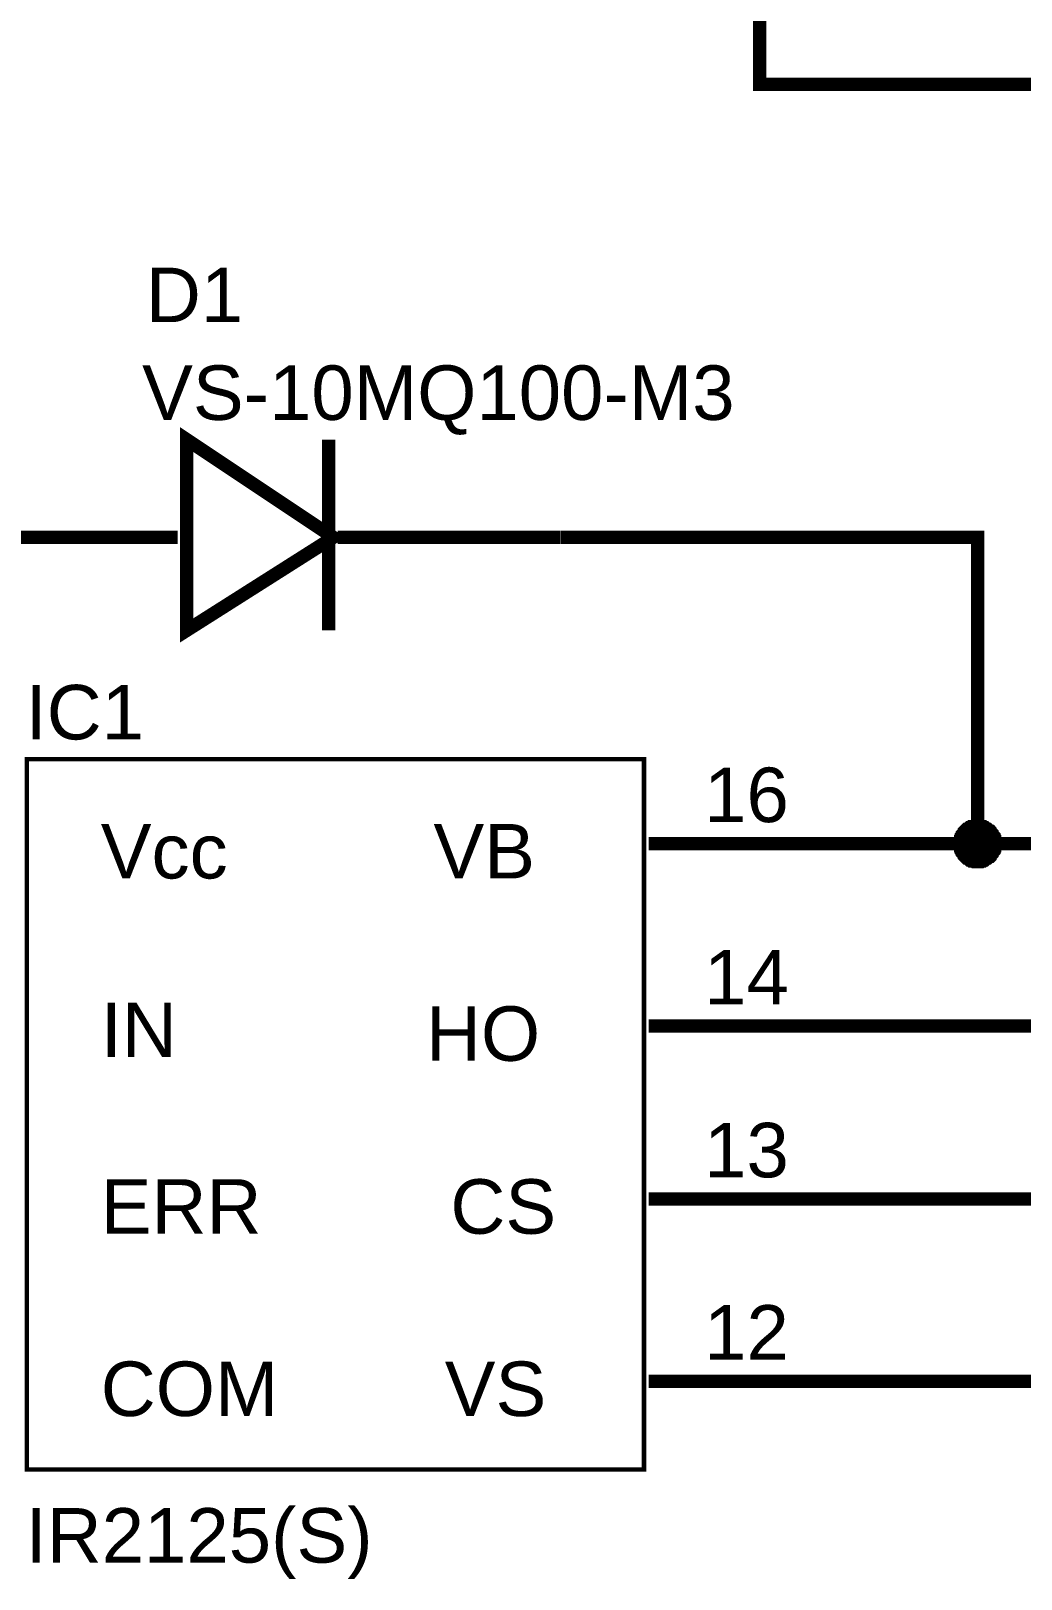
# Model space of a CAD drawing. Header units: millimetres. Extents: x 0 to 594, y 0 to 420.
# Drawn here: x 328.17 to 350.47, y 299.23 to 334.1 of the extents above; entities that cross this region are included whole.
import ezdxf

# ---------------------------------------------------------------- set-up
doc = ezdxf.new("R2010")
doc.units = ezdxf.units.MM
doc.layers.add('Sheet', color=255, linetype='Continuous')
doc.styles.get("Standard").update_dxf_attribs({"font": 'arial.ttf'})

msp = doc.modelspace()

# ---------------------------------------------------------------- linework, layer by layer
at = {"layer": 'Sheet', "color": 0}
for points, const_width in [([(347.079, 303.686), (420.291, 303.686), (420.291, 368.288), (420.291, 368.288), (436.081, 368.288), (436.081, 343.099)], 0.3), ([(347.079, 315.794), (349.491, 315.794), (389.686, 315.794), (399.972, 315.794), (399.972, 338.993)], 0.3), ([(366.318, 336.516), (366.318, 332.897), (366.276, 332.897), (344.581, 332.897), (344.581, 334.887)], 0.3), ([(347.079, 307.793), (373.091, 307.793), (410.788, 307.793), (410.788, 335.183)], 0.3), ([(366.276, 332.897), (366.276, 311.687), (347.079, 311.687)], 0.3), ([(334.876, 324.896), (334.876, 320.599)], 0.3), ([(331.479, 322.694), (326.484, 322.694)], 0.3), ([(335.077, 322.694), (340.083, 322.694)], 0.3), ([(340.094, 322.694), (349.491, 322.694), (349.491, 315.794)], 0.3), ([(348.983, 315.794), (348.983, 315.815), (348.983, 315.836), (348.983, 315.878), (348.983, 315.9), (349.005, 315.921), (349.005, 315.942), (349.005, 315.963), (349.026, 315.984), (349.026, 316.005), (349.047, 316.027), (349.047, 316.048), (349.068, 316.069), (349.089, 316.09), (349.089, 316.111), (349.11, 316.132), (349.132, 316.154), (349.153, 316.175), (349.153, 316.175), (349.174, 316.196), (349.195, 316.217), (349.216, 316.217), (349.237, 316.238), (349.259, 316.259), (349.28, 316.259), (349.301, 316.281), (349.343, 316.281), (349.364, 316.281), (349.386, 316.302), (349.407, 316.302), (349.428, 316.302), (349.47, 316.302), (349.491, 316.302)], 0.0991), ([(348.983, 315.794), (348.983, 315.815), (348.983, 315.836), (348.983, 315.878), (348.983, 315.9), (349.005, 315.921), (349.005, 315.942), (349.005, 315.963), (349.026, 315.984), (349.026, 316.005), (349.047, 316.027), (349.047, 316.048), (349.068, 316.069), (349.089, 316.09), (349.089, 316.111), (349.11, 316.132), (349.132, 316.154), (349.153, 316.175), (349.153, 316.175), (349.174, 316.196), (349.195, 316.217), (349.216, 316.217), (349.237, 316.238), (349.259, 316.259), (349.28, 316.259), (349.301, 316.281), (349.343, 316.281), (349.364, 316.281), (349.386, 316.302), (349.407, 316.302), (349.428, 316.302), (349.47, 316.302), (349.491, 316.302)], 0.0991), ([(348.983, 315.794), (348.983, 315.815), (348.983, 315.836), (348.983, 315.878), (348.983, 315.9), (349.005, 315.921), (349.005, 315.942), (349.005, 315.963), (349.026, 315.984), (349.026, 316.005), (349.047, 316.027), (349.047, 316.048), (349.068, 316.069), (349.089, 316.09), (349.089, 316.111), (349.11, 316.132), (349.132, 316.154), (349.153, 316.175), (349.153, 316.175), (349.174, 316.196), (349.195, 316.217), (349.216, 316.217), (349.237, 316.238), (349.259, 316.259), (349.28, 316.259), (349.301, 316.281), (349.343, 316.281), (349.364, 316.281), (349.386, 316.302), (349.407, 316.302), (349.428, 316.302), (349.47, 316.302), (349.491, 316.302)], 0.0991), ([(348.983, 315.794), (348.983, 315.815), (348.983, 315.836), (348.983, 315.878), (348.983, 315.9), (349.005, 315.921), (349.005, 315.942), (349.005, 315.963), (349.026, 315.984), (349.026, 316.005), (349.047, 316.027), (349.047, 316.048), (349.068, 316.069), (349.089, 316.09), (349.089, 316.111), (349.11, 316.132), (349.132, 316.154), (349.153, 316.175), (349.153, 316.175), (349.174, 316.196), (349.195, 316.217), (349.216, 316.217), (349.237, 316.238), (349.259, 316.259), (349.28, 316.259), (349.301, 316.281), (349.343, 316.281), (349.364, 316.281), (349.386, 316.302), (349.407, 316.302), (349.428, 316.302), (349.47, 316.302), (349.491, 316.302)], 0.0991), ([(348.983, 315.794), (348.983, 315.815), (348.983, 315.836), (348.983, 315.878), (348.983, 315.9), (349.005, 315.921), (349.005, 315.942), (349.005, 315.963), (349.026, 315.984), (349.026, 316.005), (349.047, 316.027), (349.047, 316.048), (349.068, 316.069), (349.089, 316.09), (349.089, 316.111), (349.11, 316.132), (349.132, 316.154), (349.153, 316.175), (349.153, 316.175), (349.174, 316.196), (349.195, 316.217), (349.216, 316.217), (349.237, 316.238), (349.259, 316.259), (349.28, 316.259), (349.301, 316.281), (349.343, 316.281), (349.364, 316.281), (349.386, 316.302), (349.407, 316.302), (349.428, 316.302), (349.47, 316.302), (349.491, 316.302)], 0.0991), ([(348.983, 315.794), (348.983, 315.815), (348.983, 315.836), (348.983, 315.878), (348.983, 315.9), (349.005, 315.921), (349.005, 315.942), (349.005, 315.963), (349.026, 315.984), (349.026, 316.005), (349.047, 316.027), (349.047, 316.048), (349.068, 316.069), (349.089, 316.09), (349.089, 316.111), (349.11, 316.132), (349.132, 316.154), (349.153, 316.175), (349.153, 316.175), (349.174, 316.196), (349.195, 316.217), (349.216, 316.217), (349.237, 316.238), (349.259, 316.259), (349.28, 316.259), (349.301, 316.281), (349.343, 316.281), (349.364, 316.281), (349.386, 316.302), (349.407, 316.302), (349.428, 316.302), (349.47, 316.302), (349.491, 316.302)], 0.0991), ([(348.983, 315.794), (348.983, 315.815), (348.983, 315.836), (348.983, 315.878), (348.983, 315.9), (349.005, 315.921), (349.005, 315.942), (349.005, 315.963), (349.026, 315.984), (349.026, 316.005), (349.047, 316.027), (349.047, 316.048), (349.068, 316.069), (349.089, 316.09), (349.089, 316.111), (349.11, 316.132), (349.132, 316.154), (349.153, 316.175), (349.153, 316.175), (349.174, 316.196), (349.195, 316.217), (349.216, 316.217), (349.237, 316.238), (349.259, 316.259), (349.28, 316.259), (349.301, 316.281), (349.343, 316.281), (349.364, 316.281), (349.386, 316.302), (349.407, 316.302), (349.428, 316.302), (349.47, 316.302), (349.491, 316.302)], 0.0991), ([(348.983, 315.794), (348.983, 315.815), (348.983, 315.836), (348.983, 315.878), (348.983, 315.9), (349.005, 315.921), (349.005, 315.942), (349.005, 315.963), (349.026, 315.984), (349.026, 316.005), (349.047, 316.027), (349.047, 316.048), (349.068, 316.069), (349.089, 316.09), (349.089, 316.111), (349.11, 316.132), (349.132, 316.154), (349.153, 316.175), (349.153, 316.175), (349.174, 316.196), (349.195, 316.217), (349.216, 316.217), (349.237, 316.238), (349.259, 316.259), (349.28, 316.259), (349.301, 316.281), (349.343, 316.281), (349.364, 316.281), (349.386, 316.302), (349.407, 316.302), (349.428, 316.302), (349.47, 316.302), (349.491, 316.302)], 0.0991), ([(349.491, 316.302), (349.491, 316.302)], 0.0991), ([(349.491, 316.302), (349.513, 316.302), (349.534, 316.302), (349.576, 316.302), (349.597, 316.302), (349.618, 316.281), (349.64, 316.281), (349.661, 316.281), (349.682, 316.259), (349.703, 316.259), (349.724, 316.238), (349.745, 316.217), (349.767, 316.217), (349.788, 316.196), (349.809, 316.175), (349.83, 316.175), (349.851, 316.154), (349.872, 316.132), (349.872, 316.111), (349.894, 316.09), (349.915, 316.069), (349.915, 316.048), (349.936, 316.027), (349.957, 316.005), (349.957, 315.984), (349.978, 315.963), (349.978, 315.942), (349.978, 315.921), (349.999, 315.9), (349.999, 315.878), (349.999, 315.836), (349.999, 315.815), (349.999, 315.794)], 0.0991), ([(349.491, 316.302), (349.491, 316.302)], 0.0991), ([(349.491, 316.302), (349.513, 316.302), (349.534, 316.302), (349.576, 316.302), (349.597, 316.302), (349.618, 316.281), (349.64, 316.281), (349.661, 316.281), (349.682, 316.259), (349.703, 316.259), (349.724, 316.238), (349.745, 316.217), (349.767, 316.217), (349.788, 316.196), (349.809, 316.175), (349.83, 316.175), (349.851, 316.154), (349.872, 316.132), (349.872, 316.111), (349.894, 316.09), (349.915, 316.069), (349.915, 316.048), (349.936, 316.027), (349.957, 316.005), (349.957, 315.984), (349.978, 315.963), (349.978, 315.942), (349.978, 315.921), (349.999, 315.9), (349.999, 315.878), (349.999, 315.836), (349.999, 315.815), (349.999, 315.794)], 0.0991), ([(349.491, 316.302), (349.491, 316.302)], 0.0991), ([(349.491, 316.302), (349.513, 316.302), (349.534, 316.302), (349.576, 316.302), (349.597, 316.302), (349.618, 316.281), (349.64, 316.281), (349.661, 316.281), (349.682, 316.259), (349.703, 316.259), (349.724, 316.238), (349.745, 316.217), (349.767, 316.217), (349.788, 316.196), (349.809, 316.175), (349.83, 316.175), (349.851, 316.154), (349.872, 316.132), (349.872, 316.111), (349.894, 316.09), (349.915, 316.069), (349.915, 316.048), (349.936, 316.027), (349.957, 316.005), (349.957, 315.984), (349.978, 315.963), (349.978, 315.942), (349.978, 315.921), (349.999, 315.9), (349.999, 315.878), (349.999, 315.836), (349.999, 315.815), (349.999, 315.794)], 0.0991), ([(349.491, 316.302), (349.491, 316.302)], 0.0991), ([(349.491, 316.302), (349.513, 316.302), (349.534, 316.302), (349.576, 316.302), (349.597, 316.302), (349.618, 316.281), (349.64, 316.281), (349.661, 316.281), (349.682, 316.259), (349.703, 316.259), (349.724, 316.238), (349.745, 316.217), (349.767, 316.217), (349.788, 316.196), (349.809, 316.175), (349.83, 316.175), (349.851, 316.154), (349.872, 316.132), (349.872, 316.111), (349.894, 316.09), (349.915, 316.069), (349.915, 316.048), (349.936, 316.027), (349.957, 316.005), (349.957, 315.984), (349.978, 315.963), (349.978, 315.942), (349.978, 315.921), (349.999, 315.9), (349.999, 315.878), (349.999, 315.836), (349.999, 315.815), (349.999, 315.794)], 0.0991), ([(349.491, 316.302), (349.491, 316.302)], 0.0991), ([(349.491, 316.302), (349.513, 316.302), (349.534, 316.302), (349.576, 316.302), (349.597, 316.302), (349.618, 316.281), (349.64, 316.281), (349.661, 316.281), (349.682, 316.259), (349.703, 316.259), (349.724, 316.238), (349.745, 316.217), (349.767, 316.217), (349.788, 316.196), (349.809, 316.175), (349.83, 316.175), (349.851, 316.154), (349.872, 316.132), (349.872, 316.111), (349.894, 316.09), (349.915, 316.069), (349.915, 316.048), (349.936, 316.027), (349.957, 316.005), (349.957, 315.984), (349.978, 315.963), (349.978, 315.942), (349.978, 315.921), (349.999, 315.9), (349.999, 315.878), (349.999, 315.836), (349.999, 315.815), (349.999, 315.794)], 0.0991), ([(349.491, 316.302), (349.491, 316.302)], 0.0991), ([(349.491, 316.302), (349.513, 316.302), (349.534, 316.302), (349.576, 316.302), (349.597, 316.302), (349.618, 316.281), (349.64, 316.281), (349.661, 316.281), (349.682, 316.259), (349.703, 316.259), (349.724, 316.238), (349.745, 316.217), (349.767, 316.217), (349.788, 316.196), (349.809, 316.175), (349.83, 316.175), (349.851, 316.154), (349.872, 316.132), (349.872, 316.111), (349.894, 316.09), (349.915, 316.069), (349.915, 316.048), (349.936, 316.027), (349.957, 316.005), (349.957, 315.984), (349.978, 315.963), (349.978, 315.942), (349.978, 315.921), (349.999, 315.9), (349.999, 315.878), (349.999, 315.836), (349.999, 315.815), (349.999, 315.794)], 0.0991), ([(349.491, 316.302), (349.491, 316.302)], 0.0991), ([(349.491, 316.302), (349.513, 316.302), (349.534, 316.302), (349.576, 316.302), (349.597, 316.302), (349.618, 316.281), (349.64, 316.281), (349.661, 316.281), (349.682, 316.259), (349.703, 316.259), (349.724, 316.238), (349.745, 316.217), (349.767, 316.217), (349.788, 316.196), (349.809, 316.175), (349.83, 316.175), (349.851, 316.154), (349.872, 316.132), (349.872, 316.111), (349.894, 316.09), (349.915, 316.069), (349.915, 316.048), (349.936, 316.027), (349.957, 316.005), (349.957, 315.984), (349.978, 315.963), (349.978, 315.942), (349.978, 315.921), (349.999, 315.9), (349.999, 315.878), (349.999, 315.836), (349.999, 315.815), (349.999, 315.794)], 0.0991), ([(349.491, 316.302), (349.491, 316.302)], 0.0991), ([(349.491, 316.302), (349.513, 316.302), (349.534, 316.302), (349.576, 316.302), (349.597, 316.302), (349.618, 316.281), (349.64, 316.281), (349.661, 316.281), (349.682, 316.259), (349.703, 316.259), (349.724, 316.238), (349.745, 316.217), (349.767, 316.217), (349.788, 316.196), (349.809, 316.175), (349.83, 316.175), (349.851, 316.154), (349.872, 316.132), (349.872, 316.111), (349.894, 316.09), (349.915, 316.069), (349.915, 316.048), (349.936, 316.027), (349.957, 316.005), (349.957, 315.984), (349.978, 315.963), (349.978, 315.942), (349.978, 315.921), (349.999, 315.9), (349.999, 315.878), (349.999, 315.836), (349.999, 315.815), (349.999, 315.794)], 0.0991), ([(342.083, 315.794), (347.079, 315.794)], 0.3), ([(349.491, 315.286), (349.47, 315.286), (349.428, 315.286), (349.407, 315.286), (349.386, 315.286), (349.364, 315.307), (349.343, 315.307), (349.301, 315.307), (349.28, 315.328), (349.259, 315.328), (349.237, 315.349), (349.216, 315.37), (349.195, 315.37), (349.174, 315.392), (349.153, 315.413), (349.153, 315.413), (349.132, 315.434), (349.11, 315.455), (349.089, 315.476), (349.089, 315.497), (349.068, 315.519), (349.047, 315.54), (349.047, 315.561), (349.026, 315.582), (349.026, 315.603), (349.005, 315.624), (349.005, 315.646), (349.005, 315.667), (348.983, 315.688), (348.983, 315.709), (348.983, 315.751), (348.983, 315.773), (348.983, 315.794)], 0.0991), ([(348.983, 315.794), (348.983, 315.794)], 0.0991), ([(349.491, 315.286), (349.47, 315.286), (349.428, 315.286), (349.407, 315.286), (349.386, 315.286), (349.364, 315.307), (349.343, 315.307), (349.301, 315.307), (349.28, 315.328), (349.259, 315.328), (349.237, 315.349), (349.216, 315.37), (349.195, 315.37), (349.174, 315.392), (349.153, 315.413), (349.153, 315.413), (349.132, 315.434), (349.11, 315.455), (349.089, 315.476), (349.089, 315.497), (349.068, 315.519), (349.047, 315.54), (349.047, 315.561), (349.026, 315.582), (349.026, 315.603), (349.005, 315.624), (349.005, 315.646), (349.005, 315.667), (348.983, 315.688), (348.983, 315.709), (348.983, 315.751), (348.983, 315.773), (348.983, 315.794)], 0.0991), ([(348.983, 315.794), (348.983, 315.794)], 0.0991), ([(349.491, 315.286), (349.47, 315.286), (349.428, 315.286), (349.407, 315.286), (349.386, 315.286), (349.364, 315.307), (349.343, 315.307), (349.301, 315.307), (349.28, 315.328), (349.259, 315.328), (349.237, 315.349), (349.216, 315.37), (349.195, 315.37), (349.174, 315.392), (349.153, 315.413), (349.153, 315.413), (349.132, 315.434), (349.11, 315.455), (349.089, 315.476), (349.089, 315.497), (349.068, 315.519), (349.047, 315.54), (349.047, 315.561), (349.026, 315.582), (349.026, 315.603), (349.005, 315.624), (349.005, 315.646), (349.005, 315.667), (348.983, 315.688), (348.983, 315.709), (348.983, 315.751), (348.983, 315.773), (348.983, 315.794)], 0.0991), ([(348.983, 315.794), (348.983, 315.794)], 0.0991), ([(349.491, 315.286), (349.47, 315.286), (349.428, 315.286), (349.407, 315.286), (349.386, 315.286), (349.364, 315.307), (349.343, 315.307), (349.301, 315.307), (349.28, 315.328), (349.259, 315.328), (349.237, 315.349), (349.216, 315.37), (349.195, 315.37), (349.174, 315.392), (349.153, 315.413), (349.153, 315.413), (349.132, 315.434), (349.11, 315.455), (349.089, 315.476), (349.089, 315.497), (349.068, 315.519), (349.047, 315.54), (349.047, 315.561), (349.026, 315.582), (349.026, 315.603), (349.005, 315.624), (349.005, 315.646), (349.005, 315.667), (348.983, 315.688), (348.983, 315.709), (348.983, 315.751), (348.983, 315.773), (348.983, 315.794)], 0.0991), ([(348.983, 315.794), (348.983, 315.794)], 0.0991), ([(349.491, 315.286), (349.47, 315.286), (349.428, 315.286), (349.407, 315.286), (349.386, 315.286), (349.364, 315.307), (349.343, 315.307), (349.301, 315.307), (349.28, 315.328), (349.259, 315.328), (349.237, 315.349), (349.216, 315.37), (349.195, 315.37), (349.174, 315.392), (349.153, 315.413), (349.153, 315.413), (349.132, 315.434), (349.11, 315.455), (349.089, 315.476), (349.089, 315.497), (349.068, 315.519), (349.047, 315.54), (349.047, 315.561), (349.026, 315.582), (349.026, 315.603), (349.005, 315.624), (349.005, 315.646), (349.005, 315.667), (348.983, 315.688), (348.983, 315.709), (348.983, 315.751), (348.983, 315.773), (348.983, 315.794)], 0.0991), ([(348.983, 315.794), (348.983, 315.794)], 0.0991), ([(349.491, 315.286), (349.47, 315.286), (349.428, 315.286), (349.407, 315.286), (349.386, 315.286), (349.364, 315.307), (349.343, 315.307), (349.301, 315.307), (349.28, 315.328), (349.259, 315.328), (349.237, 315.349), (349.216, 315.37), (349.195, 315.37), (349.174, 315.392), (349.153, 315.413), (349.153, 315.413), (349.132, 315.434), (349.11, 315.455), (349.089, 315.476), (349.089, 315.497), (349.068, 315.519), (349.047, 315.54), (349.047, 315.561), (349.026, 315.582), (349.026, 315.603), (349.005, 315.624), (349.005, 315.646), (349.005, 315.667), (348.983, 315.688), (348.983, 315.709), (348.983, 315.751), (348.983, 315.773), (348.983, 315.794)], 0.0991), ([(348.983, 315.794), (348.983, 315.794)], 0.0991), ([(349.491, 315.286), (349.47, 315.286), (349.428, 315.286), (349.407, 315.286), (349.386, 315.286), (349.364, 315.307), (349.343, 315.307), (349.301, 315.307), (349.28, 315.328), (349.259, 315.328), (349.237, 315.349), (349.216, 315.37), (349.195, 315.37), (349.174, 315.392), (349.153, 315.413), (349.153, 315.413), (349.132, 315.434), (349.11, 315.455), (349.089, 315.476), (349.089, 315.497), (349.068, 315.519), (349.047, 315.54), (349.047, 315.561), (349.026, 315.582), (349.026, 315.603), (349.005, 315.624), (349.005, 315.646), (349.005, 315.667), (348.983, 315.688), (348.983, 315.709), (348.983, 315.751), (348.983, 315.773), (348.983, 315.794)], 0.0991), ([(348.983, 315.794), (348.983, 315.794)], 0.0991), ([(349.491, 315.286), (349.47, 315.286), (349.428, 315.286), (349.407, 315.286), (349.386, 315.286), (349.364, 315.307), (349.343, 315.307), (349.301, 315.307), (349.28, 315.328), (349.259, 315.328), (349.237, 315.349), (349.216, 315.37), (349.195, 315.37), (349.174, 315.392), (349.153, 315.413), (349.153, 315.413), (349.132, 315.434), (349.11, 315.455), (349.089, 315.476), (349.089, 315.497), (349.068, 315.519), (349.047, 315.54), (349.047, 315.561), (349.026, 315.582), (349.026, 315.603), (349.005, 315.624), (349.005, 315.646), (349.005, 315.667), (348.983, 315.688), (348.983, 315.709), (348.983, 315.751), (348.983, 315.773), (348.983, 315.794)], 0.0991), ([(348.983, 315.794), (348.983, 315.794)], 0.0991), ([(349.999, 315.794), (349.999, 315.773), (349.999, 315.751), (349.999, 315.709), (349.999, 315.688), (349.978, 315.667), (349.978, 315.646), (349.978, 315.624), (349.957, 315.603), (349.957, 315.582), (349.936, 315.561), (349.915, 315.54), (349.915, 315.519), (349.894, 315.497), (349.872, 315.476), (349.872, 315.455), (349.851, 315.434), (349.83, 315.413), (349.809, 315.413), (349.788, 315.392), (349.767, 315.37), (349.745, 315.37), (349.724, 315.349), (349.703, 315.328), (349.682, 315.328), (349.661, 315.307), (349.64, 315.307), (349.618, 315.307), (349.597, 315.286), (349.576, 315.286), (349.534, 315.286), (349.513, 315.286), (349.491, 315.286)], 0.0991), ([(349.999, 315.794), (349.999, 315.773), (349.999, 315.751), (349.999, 315.709), (349.999, 315.688), (349.978, 315.667), (349.978, 315.646), (349.978, 315.624), (349.957, 315.603), (349.957, 315.582), (349.936, 315.561), (349.915, 315.54), (349.915, 315.519), (349.894, 315.497), (349.872, 315.476), (349.872, 315.455), (349.851, 315.434), (349.83, 315.413), (349.809, 315.413), (349.788, 315.392), (349.767, 315.37), (349.745, 315.37), (349.724, 315.349), (349.703, 315.328), (349.682, 315.328), (349.661, 315.307), (349.64, 315.307), (349.618, 315.307), (349.597, 315.286), (349.576, 315.286), (349.534, 315.286), (349.513, 315.286), (349.491, 315.286)], 0.0991), ([(349.999, 315.794), (349.999, 315.773), (349.999, 315.751), (349.999, 315.709), (349.999, 315.688), (349.978, 315.667), (349.978, 315.646), (349.978, 315.624), (349.957, 315.603), (349.957, 315.582), (349.936, 315.561), (349.915, 315.54), (349.915, 315.519), (349.894, 315.497), (349.872, 315.476), (349.872, 315.455), (349.851, 315.434), (349.83, 315.413), (349.809, 315.413), (349.788, 315.392), (349.767, 315.37), (349.745, 315.37), (349.724, 315.349), (349.703, 315.328), (349.682, 315.328), (349.661, 315.307), (349.64, 315.307), (349.618, 315.307), (349.597, 315.286), (349.576, 315.286), (349.534, 315.286), (349.513, 315.286), (349.491, 315.286)], 0.0991), ([(349.999, 315.794), (349.999, 315.773), (349.999, 315.751), (349.999, 315.709), (349.999, 315.688), (349.978, 315.667), (349.978, 315.646), (349.978, 315.624), (349.957, 315.603), (349.957, 315.582), (349.936, 315.561), (349.915, 315.54), (349.915, 315.519), (349.894, 315.497), (349.872, 315.476), (349.872, 315.455), (349.851, 315.434), (349.83, 315.413), (349.809, 315.413), (349.788, 315.392), (349.767, 315.37), (349.745, 315.37), (349.724, 315.349), (349.703, 315.328), (349.682, 315.328), (349.661, 315.307), (349.64, 315.307), (349.618, 315.307), (349.597, 315.286), (349.576, 315.286), (349.534, 315.286), (349.513, 315.286), (349.491, 315.286)], 0.0991), ([(349.999, 315.794), (349.999, 315.773), (349.999, 315.751), (349.999, 315.709), (349.999, 315.688), (349.978, 315.667), (349.978, 315.646), (349.978, 315.624), (349.957, 315.603), (349.957, 315.582), (349.936, 315.561), (349.915, 315.54), (349.915, 315.519), (349.894, 315.497), (349.872, 315.476), (349.872, 315.455), (349.851, 315.434), (349.83, 315.413), (349.809, 315.413), (349.788, 315.392), (349.767, 315.37), (349.745, 315.37), (349.724, 315.349), (349.703, 315.328), (349.682, 315.328), (349.661, 315.307), (349.64, 315.307), (349.618, 315.307), (349.597, 315.286), (349.576, 315.286), (349.534, 315.286), (349.513, 315.286), (349.491, 315.286)], 0.0991), ([(349.999, 315.794), (349.999, 315.773), (349.999, 315.751), (349.999, 315.709), (349.999, 315.688), (349.978, 315.667), (349.978, 315.646), (349.978, 315.624), (349.957, 315.603), (349.957, 315.582), (349.936, 315.561), (349.915, 315.54), (349.915, 315.519), (349.894, 315.497), (349.872, 315.476), (349.872, 315.455), (349.851, 315.434), (349.83, 315.413), (349.809, 315.413), (349.788, 315.392), (349.767, 315.37), (349.745, 315.37), (349.724, 315.349), (349.703, 315.328), (349.682, 315.328), (349.661, 315.307), (349.64, 315.307), (349.618, 315.307), (349.597, 315.286), (349.576, 315.286), (349.534, 315.286), (349.513, 315.286), (349.491, 315.286)], 0.0991), ([(349.999, 315.794), (349.999, 315.773), (349.999, 315.751), (349.999, 315.709), (349.999, 315.688), (349.978, 315.667), (349.978, 315.646), (349.978, 315.624), (349.957, 315.603), (349.957, 315.582), (349.936, 315.561), (349.915, 315.54), (349.915, 315.519), (349.894, 315.497), (349.872, 315.476), (349.872, 315.455), (349.851, 315.434), (349.83, 315.413), (349.809, 315.413), (349.788, 315.392), (349.767, 315.37), (349.745, 315.37), (349.724, 315.349), (349.703, 315.328), (349.682, 315.328), (349.661, 315.307), (349.64, 315.307), (349.618, 315.307), (349.597, 315.286), (349.576, 315.286), (349.534, 315.286), (349.513, 315.286), (349.491, 315.286)], 0.0991), ([(349.999, 315.794), (349.999, 315.773), (349.999, 315.751), (349.999, 315.709), (349.999, 315.688), (349.978, 315.667), (349.978, 315.646), (349.978, 315.624), (349.957, 315.603), (349.957, 315.582), (349.936, 315.561), (349.915, 315.54), (349.915, 315.519), (349.894, 315.497), (349.872, 315.476), (349.872, 315.455), (349.851, 315.434), (349.83, 315.413), (349.809, 315.413), (349.788, 315.392), (349.767, 315.37), (349.745, 315.37), (349.724, 315.349), (349.703, 315.328), (349.682, 315.328), (349.661, 315.307), (349.64, 315.307), (349.618, 315.307), (349.597, 315.286), (349.576, 315.286), (349.534, 315.286), (349.513, 315.286), (349.491, 315.286)], 0.0991), ([(349.999, 315.794), (349.999, 315.794), (349.999, 315.794), (349.999, 315.794), (349.999, 315.794), (349.999, 315.794), (349.999, 315.794), (349.999, 315.794), (349.999, 315.794), (349.999, 315.794), (349.999, 315.794), (349.999, 315.794), (349.999, 315.794), (349.999, 315.794), (349.999, 315.794), (349.999, 315.794), (349.999, 315.794), (349.999, 315.794), (349.999, 315.794), (349.999, 315.794), (349.999, 315.794), (349.999, 315.794), (349.999, 315.794), (349.999, 315.794), (349.999, 315.794), (349.999, 315.794), (349.999, 315.794), (349.999, 315.794), (349.999, 315.794), (349.999, 315.794), (349.999, 315.794), (349.999, 315.794), (349.999, 315.794)], 0.0991), ([(349.999, 315.794), (349.999, 315.794)], 0.0991), ([(349.999, 315.794), (349.999, 315.794), (349.999, 315.794), (349.999, 315.794), (349.999, 315.794), (349.999, 315.794), (349.999, 315.794), (349.999, 315.794), (349.999, 315.794), (349.999, 315.794), (349.999, 315.794), (349.999, 315.794), (349.999, 315.794), (349.999, 315.794), (349.999, 315.794), (349.999, 315.794), (349.999, 315.794), (349.999, 315.794), (349.999, 315.794), (349.999, 315.794), (349.999, 315.794), (349.999, 315.794), (349.999, 315.794), (349.999, 315.794), (349.999, 315.794), (349.999, 315.794), (349.999, 315.794), (349.999, 315.794), (349.999, 315.794), (349.999, 315.794), (349.999, 315.794), (349.999, 315.794), (349.999, 315.794)], 0.0991), ([(349.999, 315.794), (349.999, 315.794)], 0.0991), ([(349.999, 315.794), (349.999, 315.794), (349.999, 315.794), (349.999, 315.794), (349.999, 315.794), (349.999, 315.794), (349.999, 315.794), (349.999, 315.794), (349.999, 315.794), (349.999, 315.794), (349.999, 315.794), (349.999, 315.794), (349.999, 315.794), (349.999, 315.794), (349.999, 315.794), (349.999, 315.794), (349.999, 315.794), (349.999, 315.794), (349.999, 315.794), (349.999, 315.794), (349.999, 315.794), (349.999, 315.794), (349.999, 315.794), (349.999, 315.794), (349.999, 315.794), (349.999, 315.794), (349.999, 315.794), (349.999, 315.794), (349.999, 315.794), (349.999, 315.794), (349.999, 315.794), (349.999, 315.794), (349.999, 315.794)], 0.0991), ([(349.999, 315.794), (349.999, 315.794)], 0.0991), ([(349.999, 315.794), (349.999, 315.794), (349.999, 315.794), (349.999, 315.794), (349.999, 315.794), (349.999, 315.794), (349.999, 315.794), (349.999, 315.794), (349.999, 315.794), (349.999, 315.794), (349.999, 315.794), (349.999, 315.794), (349.999, 315.794), (349.999, 315.794), (349.999, 315.794), (349.999, 315.794), (349.999, 315.794), (349.999, 315.794), (349.999, 315.794), (349.999, 315.794), (349.999, 315.794), (349.999, 315.794), (349.999, 315.794), (349.999, 315.794), (349.999, 315.794), (349.999, 315.794), (349.999, 315.794), (349.999, 315.794), (349.999, 315.794), (349.999, 315.794), (349.999, 315.794), (349.999, 315.794), (349.999, 315.794)], 0.0991), ([(349.999, 315.794), (349.999, 315.794)], 0.0991), ([(349.999, 315.794), (349.999, 315.794), (349.999, 315.794), (349.999, 315.794), (349.999, 315.794), (349.999, 315.794), (349.999, 315.794), (349.999, 315.794), (349.999, 315.794), (349.999, 315.794), (349.999, 315.794), (349.999, 315.794), (349.999, 315.794), (349.999, 315.794), (349.999, 315.794), (349.999, 315.794), (349.999, 315.794), (349.999, 315.794), (349.999, 315.794), (349.999, 315.794), (349.999, 315.794), (349.999, 315.794), (349.999, 315.794), (349.999, 315.794), (349.999, 315.794), (349.999, 315.794), (349.999, 315.794), (349.999, 315.794), (349.999, 315.794), (349.999, 315.794), (349.999, 315.794), (349.999, 315.794), (349.999, 315.794)], 0.0991), ([(349.999, 315.794), (349.999, 315.794)], 0.0991), ([(349.999, 315.794), (349.999, 315.794), (349.999, 315.794), (349.999, 315.794), (349.999, 315.794), (349.999, 315.794), (349.999, 315.794), (349.999, 315.794), (349.999, 315.794), (349.999, 315.794), (349.999, 315.794), (349.999, 315.794), (349.999, 315.794), (349.999, 315.794), (349.999, 315.794), (349.999, 315.794), (349.999, 315.794), (349.999, 315.794), (349.999, 315.794), (349.999, 315.794), (349.999, 315.794), (349.999, 315.794), (349.999, 315.794), (349.999, 315.794), (349.999, 315.794), (349.999, 315.794), (349.999, 315.794), (349.999, 315.794), (349.999, 315.794), (349.999, 315.794), (349.999, 315.794), (349.999, 315.794), (349.999, 315.794)], 0.0991), ([(349.999, 315.794), (349.999, 315.794)], 0.0991), ([(349.999, 315.794), (349.999, 315.794), (349.999, 315.794), (349.999, 315.794), (349.999, 315.794), (349.999, 315.794), (349.999, 315.794), (349.999, 315.794), (349.999, 315.794), (349.999, 315.794), (349.999, 315.794), (349.999, 315.794), (349.999, 315.794), (349.999, 315.794), (349.999, 315.794), (349.999, 315.794), (349.999, 315.794), (349.999, 315.794), (349.999, 315.794), (349.999, 315.794), (349.999, 315.794), (349.999, 315.794), (349.999, 315.794), (349.999, 315.794), (349.999, 315.794), (349.999, 315.794), (349.999, 315.794), (349.999, 315.794), (349.999, 315.794), (349.999, 315.794), (349.999, 315.794), (349.999, 315.794), (349.999, 315.794)], 0.0991), ([(349.999, 315.794), (349.999, 315.794)], 0.0991), ([(349.999, 315.794), (349.999, 315.794), (349.999, 315.794), (349.999, 315.794), (349.999, 315.794), (349.999, 315.794), (349.999, 315.794), (349.999, 315.794), (349.999, 315.794), (349.999, 315.794), (349.999, 315.794), (349.999, 315.794), (349.999, 315.794), (349.999, 315.794), (349.999, 315.794), (349.999, 315.794), (349.999, 315.794), (349.999, 315.794), (349.999, 315.794), (349.999, 315.794), (349.999, 315.794), (349.999, 315.794), (349.999, 315.794), (349.999, 315.794), (349.999, 315.794), (349.999, 315.794), (349.999, 315.794), (349.999, 315.794), (349.999, 315.794), (349.999, 315.794), (349.999, 315.794), (349.999, 315.794), (349.999, 315.794)], 0.0991), ([(349.999, 315.794), (349.999, 315.794)], 0.0991), ([(342.083, 311.687), (347.079, 311.687)], 0.3), ([(342.083, 307.793), (347.079, 307.793)], 0.3), ([(342.083, 303.686), (347.079, 303.686)], 0.3)]:
    msp.add_lwpolyline(points, dxfattribs=dict(at, const_width=const_width))
for points, const_width in [([(334.982, 322.694), (331.68, 324.896), (331.68, 320.599), (334.982, 322.694)], 0.3), ([(334.982, 322.694), (331.68, 324.896), (331.68, 320.599), (334.982, 322.694)], 0.0991), ([(328.082, 317.699), (328.082, 301.696), (341.978, 301.696), (341.978, 317.699), (328.082, 317.699), (328.082, 317.699)], 0.0991), ([(328.082, 317.699), (341.978, 317.699), (341.978, 301.696), (328.082, 301.696), (328.082, 317.699)], 0.0991)]:
    msp.add_lwpolyline(points, close=True, dxfattribs=dict(at, const_width=const_width))
at = {"layer": 'Sheet', "color": 0, "const_width": 0.508}
msp.add_lwpolyline([(349.225, 315.8, 1), (349.733, 315.8, 1)], format="xyb", close=True, dxfattribs=at)

# ---------------------------------------------------------------- texts
at = {"layer": 'Sheet', "color": 0}
for s, p in [('D1', (330.76, 327.542)), ('VS-10MQ100-M3', (330.675, 325.34)), ('IC1', (328.05, 318.143)), ('16', (343.332, 316.281)), ('Vcc', (329.744, 315.011)), ('VB', (337.236, 315.011)), ('14', (343.332, 312.174)), ('IN', (329.744, 310.989)), ('HO', (337.067, 310.904)), ('13', (343.332, 308.279)), ('CS', (337.617, 307.009)), ('ERR', (329.744, 307.009)), ('12', (343.332, 304.173)), ('COM', (329.744, 302.903)), ('VS', (337.49, 302.903)), ('IR2125(S)', (328.05, 299.601))]:
    msp.add_text(s, height=1.2277, dxfattribs=at).set_placement(p)

doc.saveas('drawing.dxf')
